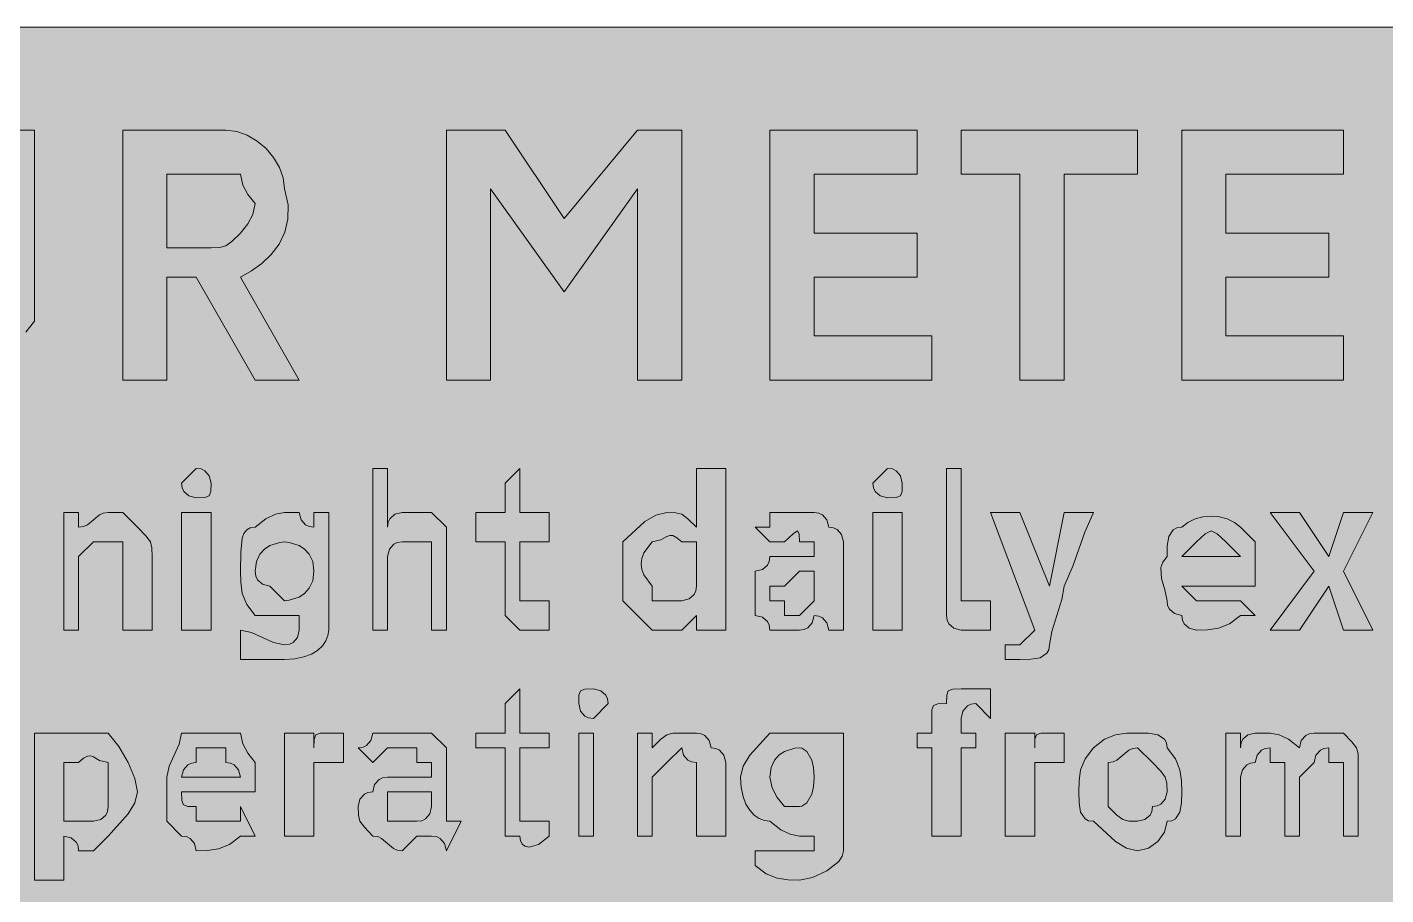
# Model space of a CAD drawing. Header units: metres. Extents: x 10 to 558, y 11 to 260.
# Drawn here: x 253.9 to 364.8, y 188.9 to 259.7 of the extents above; entities that cross this region are included whole.
import ezdxf

# ---------------------------------------------------------------- set-up
doc = ezdxf.new("R2010")
doc.units = ezdxf.units.M
for name, color, linetype, true_color in [('FILL_BLUE_0000FF', 7, 'Continuous', 0x0000ff), ('FILL_WHITE_FFFFFF', 7, 'Continuous', 0xffffff), ('STROKE_WHITE_FFFFFF', 7, 'Continuous', 0xffffff)]:
    doc.layers.add(name, color=color, linetype=linetype, true_color=true_color)

msp = doc.modelspace()

# ---------------------------------------------------------------- hatches: boundary and pattern name
at = {"layer": 'FILL_BLUE_0000FF', "true_color": 0x0000ff}
h = msp.add_hatch(color=7, dxfattribs=at)
h.dxf.hatch_style = 1
h.paths.add_polyline_path([(551.8, 259.63), (552.54, 259.47), (553.8, 258.93), (554.83, 258.16), (555.75, 257.28), (556.54, 256.78), (557.14, 256.19), (557.56, 255.55), (557.85, 254.88), (558.11, 253.57), (558.15, 252.48), (558.15, 18.48), (558.15, 16.08), (555.75, 13.68), (554.83, 12.8), (553.8, 12.03), (552.54, 11.49), (551.8, 11.33), (550.95, 11.28), (16.95, 11.28), (16.05, 11.3), (15.15, 11.43), (14.25, 11.79), (13.35, 12.48), (12.6, 12.63), (11.83, 12.99), (10.95, 13.68), (10.55, 14.18), (10.26, 14.77), (9.9, 16.08), (9.75, 18.48), (9.75, 252.48), (9.75, 254.88), (9.94, 255.76), (10.35, 256.53), (10.95, 257.28), (11.83, 257.99), (12.6, 258.48), (13.14, 258.97), (13.3, 259.28), (13.35, 259.68), (16.95, 259.68), (550.95, 259.68), (551.8, 259.63)])
at = {"layer": 'FILL_WHITE_FFFFFF', "true_color": 0xffffff}
h = msp.add_hatch(color=7, dxfattribs=at)
h.dxf.hatch_style = 1
h.paths.add_polyline_path([(242.55, 238.08), (242.55, 236.88), (243.75, 235.68), (244.65, 234.99), (245.55, 234.63), (246.45, 234.5), (247.35, 234.48), (248.23, 234.5), (249, 234.63), (249.54, 234.99), (249.7, 235.28), (249.75, 235.68), (250.15, 235.73), (250.44, 235.87), (250.8, 236.28), (250.95, 236.88), (250.95, 238.08), (250.95, 251.28), (254.55, 251.28), (254.55, 238.08), (254.55, 235.68), (253.84, 234.8), (253.35, 234.03), (252.86, 233.49), (252.55, 233.33), (252.15, 233.28), (252.15, 232.08), (251.65, 231.68), (251.06, 231.39), (249.75, 231.03), (247.35, 230.88), (245.57, 230.9), (243.9, 231.03), (242.46, 231.39), (241.85, 231.68), (241.35, 232.08), (241.35, 233.28), (240.75, 234.03), (240.34, 234.8), (240.15, 235.68), (239.46, 236.39), (239.1, 236.88), (238.97, 237.37), (238.95, 238.08), (238.95, 251.28), (242.55, 251.28), (242.55, 238.08)])
h = msp.add_hatch(color=7, dxfattribs=at)
h.dxf.hatch_style = 1
h.paths.add_polyline_path([(270.15, 251.28), (271.05, 251.17), (271.91, 250.87), (272.72, 250.39), (273.45, 249.78), (274.06, 249.05), (274.54, 248.24), (274.84, 247.38), (274.95, 246.48), (275.24, 245.19), (275.23, 244), (274.97, 242.94), (274.5, 241.98), (273.86, 241.14), (273.09, 240.4), (272.24, 239.79), (271.35, 239.28), (276.15, 230.88), (272.55, 230.88), (267.75, 239.28), (265.35, 239.28), (265.35, 230.88), (261.75, 230.88), (261.75, 251.28), (270.15, 251.28)])
h.paths.add_polyline_path([(269.66, 241.7), (270.15, 241.83), (270.64, 242.19), (271.35, 242.88), (271.95, 243.63), (272.36, 244.4), (272.55, 245.28), (271.95, 246.03), (271.54, 246.8), (271.35, 247.68), (268.95, 247.68), (265.35, 247.68), (265.35, 241.68), (268.95, 241.68), (269.66, 241.7)], flags=16)
h = msp.add_hatch(color=7, dxfattribs=at)
h.dxf.hatch_style = 1
h.paths.add_polyline_path([(288.15, 251.28), (292.95, 251.28), (297.75, 244.08), (303.75, 251.28), (307.35, 251.28), (307.35, 230.88), (303.75, 230.88), (303.75, 246.48), (297.75, 238.08), (291.75, 246.48), (291.75, 230.88), (288.15, 230.88), (288.15, 251.28)])
h = msp.add_hatch(color=7, dxfattribs=at)
h.dxf.hatch_style = 1
h.paths.add_polyline_path([(314.55, 251.28), (326.55, 251.28), (326.55, 247.68), (318.15, 247.68), (318.15, 242.88), (326.55, 242.88), (326.55, 239.28), (318.15, 239.28), (318.15, 234.48), (327.75, 234.48), (327.75, 230.88), (314.55, 230.88), (314.55, 251.28)])
h = msp.add_hatch(color=7, dxfattribs=at)
h.dxf.hatch_style = 1
h.paths.add_polyline_path([(344.55, 247.68), (338.55, 247.68), (338.55, 230.88), (334.95, 230.88), (334.95, 247.68), (330.15, 247.68), (330.15, 251.28), (344.55, 251.28), (344.55, 247.68)])
h = msp.add_hatch(color=7, dxfattribs=at)
h.dxf.hatch_style = 1
h.paths.add_polyline_path([(348.15, 251.28), (361.35, 251.28), (361.35, 247.68), (351.75, 247.68), (351.75, 242.88), (360.15, 242.88), (360.15, 239.28), (351.75, 239.28), (351.75, 234.48), (361.35, 234.48), (361.35, 230.88), (348.15, 230.88), (348.15, 251.28)])
h = msp.add_hatch(color=7, dxfattribs=at)
h.dxf.hatch_style = 1
h.paths.add_polyline_path([(268.93, 221.79), (268.8, 221.43), (268.44, 221.3), (267.75, 221.28), (267.15, 221.43), (266.74, 221.79), (266.6, 222.08), (266.55, 222.48), (267.75, 223.68), (268.15, 223.63), (268.44, 223.49), (268.8, 223.08), (268.95, 222.48), (268.93, 221.79)])
h = msp.add_hatch(color=7, dxfattribs=at)
h.dxf.hatch_style = 1
h.paths.add_polyline_path([(286.95, 217.68), (285.75, 217.68), (284.55, 217.68), (284.15, 217.63), (283.86, 217.49), (283.5, 217.08), (283.35, 216.48), (283.35, 210.48), (282.15, 210.48), (282.15, 223.68), (283.35, 223.68), (283.35, 218.88), (283.4, 219.28), (283.54, 219.57), (283.95, 219.93), (284.55, 220.08), (286.95, 220.08), (288.15, 218.88), (288.15, 216.48), (288.15, 210.48), (286.95, 210.48), (286.95, 216.48), (286.95, 217.68)])
h = msp.add_hatch(color=7, dxfattribs=at)
h.dxf.hatch_style = 1
h.paths.add_polyline_path([(295.35, 212.88), (296.55, 212.88), (296.55, 210.48), (294.15, 210.48), (292.95, 211.68), (292.95, 212.88), (292.95, 217.68), (290.55, 217.68), (290.55, 220.08), (292.95, 220.08), (292.95, 222.48), (294.15, 223.68), (294.15, 220.08), (296.55, 220.08), (296.55, 217.68), (294.15, 217.68), (294.15, 212.88), (295.35, 212.88)])
h = msp.add_hatch(color=7, dxfattribs=at)
h.dxf.hatch_style = 1
h.paths.add_polyline_path([(306.15, 210.48), (304.95, 210.48), (302.55, 212.88), (302.55, 217.68), (304.35, 219.33), (305.25, 219.87), (306.15, 220.08), (306.86, 220.06), (307.35, 219.93), (307.84, 219.57), (308.55, 218.88), (308.55, 223.68), (310.95, 223.68), (310.95, 210.48), (308.55, 210.48), (308.55, 211.68), (307.35, 210.48), (306.15, 210.48)])
h.paths.add_polyline_path([(308.36, 213.39), (308.5, 213.68), (308.55, 214.08), (308.55, 216.48), (308.55, 217.68), (307.35, 217.68), (306.95, 218.02), (306.64, 218.19), (306.38, 218.21), (306.15, 218.13), (305.66, 217.85), (304.95, 217.68), (304.27, 216.78), (304.11, 216.33), (304.05, 215.88), (304.11, 215.43), (304.27, 214.98), (304.95, 214.08), (304.95, 212.88), (306.15, 212.88), (307.35, 212.88), (307.95, 213.03), (308.36, 213.39)], flags=16)
h = msp.add_hatch(color=7, dxfattribs=at)
h.dxf.hatch_style = 1
h.paths.add_polyline_path([(325.33, 221.79), (325.2, 221.43), (324.84, 221.3), (324.15, 221.28), (323.55, 221.43), (323.14, 221.79), (323, 222.08), (322.95, 222.48), (324.15, 223.68), (324.55, 223.63), (324.84, 223.49), (325.2, 223.08), (325.35, 222.48), (325.33, 221.79)])
h = msp.add_hatch(color=7, dxfattribs=at)
h.dxf.hatch_style = 1
h.paths.add_polyline_path([(328.95, 223.68), (330.15, 223.68), (330.15, 212.88), (331.35, 212.88), (332.55, 212.88), (332.55, 210.48), (331.35, 210.48), (330.15, 210.48), (329.55, 210.63), (329.14, 210.99), (329, 211.28), (328.95, 211.68), (328.95, 212.88), (328.95, 223.68)])
h = msp.add_hatch(color=7, dxfattribs=at)
h.dxf.hatch_style = 1
h.paths.add_polyline_path([(259.35, 217.68), (258.15, 216.48), (258.15, 210.48), (256.95, 210.48), (256.95, 220.08), (258.15, 220.08), (258.15, 218.88), (258.55, 218.93), (258.86, 219.07), (259.35, 219.48), (259.84, 219.89), (260.15, 220.03), (260.55, 220.08), (261.75, 220.08), (262.95, 218.88), (263.64, 218.17), (264, 217.68), (264.13, 217.19), (264.15, 216.48), (264.15, 210.48), (261.75, 210.48), (261.75, 216.48), (261.75, 217.68), (260.55, 217.68), (259.35, 217.68)])
h = msp.add_hatch(color=7, dxfattribs=at)
h.dxf.hatch_style = 1
h.paths.add_polyline_path([(266.55, 210.48), (266.55, 220.08), (268.95, 220.08), (268.95, 210.48), (266.55, 210.48)])
h = msp.add_hatch(color=7, dxfattribs=at)
h.dxf.hatch_style = 1
h.paths.add_polyline_path([(278.55, 220.08), (278.55, 210.48), (278.49, 210.03), (278.32, 209.6), (278.04, 209.19), (277.65, 208.83), (277.14, 208.52), (276.52, 208.29), (275.79, 208.13), (274.95, 208.08), (271.35, 208.08), (271.35, 210.48), (272.25, 210.29), (273.15, 209.88), (274.05, 209.47), (274.95, 209.28), (275.35, 209.33), (275.64, 209.47), (276, 209.88), (276.15, 210.48), (276.15, 211.68), (274.95, 211.68), (272.55, 211.68), (271.86, 212.58), (271.5, 213.48), (271.37, 214.38), (271.35, 215.28), (271.37, 216.85), (271.5, 217.98), (271.64, 218.37), (271.86, 218.65), (272.15, 218.82), (272.55, 218.88), (273.43, 219.57), (274.2, 219.93), (274.95, 220.08), (276.15, 220.08), (276.3, 219.48), (276.66, 219.07), (276.95, 218.93), (277.35, 218.88), (277.35, 220.08), (278.55, 220.08)])
h.paths.add_polyline_path([(273.75, 217.38), (273.31, 217.09), (272.92, 216.67), (272.65, 216.07), (272.55, 215.28), (272.6, 214.88), (272.74, 214.59), (273.15, 214.23), (273.75, 214.08), (274.95, 212.88), (275.32, 212.92), (276.15, 213.18), (276.59, 213.47), (276.97, 213.89), (277.25, 214.49), (277.35, 215.28), (277.25, 216.07), (276.97, 216.67), (276.59, 217.09), (276.15, 217.38), (275.32, 217.64), (274.95, 217.68), (274.57, 217.64), (273.75, 217.38)], flags=16)
h = msp.add_hatch(color=7, dxfattribs=at)
h.dxf.hatch_style = 1
h.paths.add_polyline_path([(314.5, 210.88), (314.36, 211.17), (313.95, 211.53), (313.35, 211.68), (313.35, 212.88), (313.35, 215.28), (313.95, 215.43), (314.36, 215.79), (314.5, 216.08), (314.55, 216.48), (315.75, 216.48), (316.95, 216.48), (318.15, 216.48), (318.15, 217.68), (316.95, 217.68), (316.93, 218.35), (316.8, 218.58), (316.44, 218.35), (315.75, 217.68), (314.55, 217.68), (313.35, 218.88), (314.55, 218.88), (314.55, 220.08), (316.95, 220.08), (318.15, 220.08), (318.55, 220.03), (318.84, 219.89), (319.2, 219.48), (319.35, 218.88), (319.75, 218.83), (320.04, 218.69), (320.4, 218.28), (320.55, 217.68), (320.55, 215.28), (320.55, 212.88), (320.55, 211.68), (320.55, 210.48), (319.35, 210.48), (319.2, 211.08), (318.84, 211.49), (318.55, 211.63), (318.15, 211.68), (318, 211.08), (317.64, 210.67), (317.35, 210.53), (316.95, 210.48), (315.75, 210.48), (314.55, 210.48), (314.5, 210.88)])
h.paths.add_polyline_path([(318.15, 212.88), (318.15, 215.28), (316.95, 215.28), (315.75, 214.08), (314.55, 214.08), (314.55, 212.88), (315.75, 212.88), (315.75, 211.68), (316.95, 211.68), (318.15, 212.88)], flags=16)
h = msp.add_hatch(color=7, dxfattribs=at)
h.dxf.hatch_style = 1
h.paths.add_polyline_path([(322.95, 210.48), (322.95, 220.08), (325.35, 220.08), (325.35, 210.48), (322.95, 210.48)])
h = msp.add_hatch(color=7, dxfattribs=at)
h.dxf.hatch_style = 1
h.paths.add_polyline_path([(332.55, 220.08), (334.95, 220.08), (337.35, 214.08), (338.55, 220.08), (340.95, 220.08), (340.24, 218.47), (339.75, 217.08), (339.26, 215.69), (338.55, 214.08), (338.36, 212.99), (337.95, 211.68), (337.54, 210.37), (337.35, 209.28), (337.3, 208.88), (337.14, 208.59), (336.6, 208.23), (335.83, 208.1), (334.95, 208.08), (333.75, 208.08), (333.75, 209.28), (334.95, 209.28), (336.15, 210.48), (332.55, 220.08)])
h = msp.add_hatch(color=7, dxfattribs=at)
h.dxf.hatch_style = 1
h.paths.add_polyline_path([(348.34, 210.99), (348.2, 211.28), (348.15, 211.68), (347.55, 211.83), (347.14, 212.19), (347, 212.48), (346.95, 212.88), (346.78, 213.78), (346.5, 214.68), (346.44, 215.58), (346.61, 216.03), (346.95, 216.48), (346.97, 217.36), (347.1, 218.13), (347.46, 218.67), (347.75, 218.83), (348.15, 218.88), (348.65, 219.27), (349.24, 219.55), (349.88, 219.72), (350.55, 219.78), (351.22, 219.72), (351.86, 219.55), (352.45, 219.27), (352.95, 218.88), (354.15, 217.68), (354.15, 214.08), (348.15, 214.08), (349.35, 212.88), (350.55, 212.88), (352.95, 212.88), (354.15, 211.68), (352.95, 211.68), (352.05, 210.99), (351.15, 210.63), (350.25, 210.5), (349.35, 210.48), (348.75, 210.63), (348.34, 210.99)])
h.paths.add_polyline_path([(351.75, 217.68), (351.04, 218.35), (350.55, 218.58), (350.06, 218.35), (349.35, 217.68), (348.15, 216.48), (352.95, 216.48), (351.75, 217.68)], flags=16)
h = msp.add_hatch(color=7, dxfattribs=at)
h.dxf.hatch_style = 1
h.paths.add_polyline_path([(360.15, 214.08), (357.75, 210.48), (355.35, 210.48), (358.95, 215.28), (355.35, 220.08), (357.75, 220.08), (360.15, 216.48), (361.35, 220.08), (363.75, 220.08), (361.35, 215.28), (363.75, 210.48), (361.35, 210.48), (360.15, 214.08)])
h = msp.add_hatch(color=7, dxfattribs=at)
h.dxf.hatch_style = 1
h.paths.add_polyline_path([(295.35, 194.88), (296.55, 194.88), (296.55, 193.68), (295.67, 193), (294.9, 192.78), (294.59, 192.84), (294.36, 193), (294.2, 193.29), (294.15, 193.68), (292.95, 193.68), (292.95, 194.88), (292.95, 200.88), (290.55, 200.88), (290.55, 202.08), (292.95, 202.08), (292.95, 204.48), (294.15, 205.68), (294.15, 202.08), (296.55, 202.08), (296.55, 200.88), (294.15, 200.88), (294.15, 194.88), (295.35, 194.88)])
h = msp.add_hatch(color=7, dxfattribs=at)
h.dxf.hatch_style = 1
h.paths.add_polyline_path([(300.15, 203.28), (299.75, 203.33), (299.46, 203.47), (299.1, 203.88), (298.95, 204.48), (298.97, 205.17), (299.1, 205.53), (299.46, 205.66), (300.15, 205.68), (300.75, 205.53), (301.16, 205.17), (301.3, 204.88), (301.35, 204.48), (300.15, 203.28)])
h = msp.add_hatch(color=7, dxfattribs=at)
h.dxf.hatch_style = 1
h.paths.add_polyline_path([(330.15, 193.68), (327.75, 193.68), (327.75, 200.88), (326.55, 200.88), (326.55, 202.08), (327.75, 202.08), (327.75, 203.28), (327.77, 203.97), (327.9, 204.33), (328.26, 204.46), (328.95, 204.48), (328.97, 205.17), (329.1, 205.53), (329.46, 205.66), (330.15, 205.68), (331.35, 205.68), (332.55, 205.68), (332.55, 203.28), (331.35, 204.48), (330.95, 204.43), (330.66, 204.29), (330.3, 203.88), (330.15, 203.28), (330.15, 202.08), (331.35, 202.08), (331.35, 200.88), (330.15, 200.88), (330.15, 193.68)])
h = msp.add_hatch(color=7, dxfattribs=at)
h.dxf.hatch_style = 1
h.paths.add_polyline_path([(261.43, 200.99), (262.2, 199.68), (262.74, 198.37), (262.95, 197.28), (262.74, 196.38), (262.2, 195.48), (260.55, 193.68), (259.35, 192.48), (258.15, 192.48), (258.1, 192.88), (257.96, 193.17), (257.55, 193.53), (256.95, 193.68), (256.95, 190.08), (254.55, 190.08), (254.55, 202.08), (256.95, 202.08), (260.55, 202.08), (261.43, 200.99)])
h.paths.add_polyline_path([(256.95, 197.28), (256.95, 196.08), (256.95, 194.88), (259.35, 194.88), (259.95, 195.03), (260.36, 195.39), (260.5, 195.68), (260.55, 196.08), (260.55, 199.68), (259.84, 199.85), (259.35, 200.13), (259.12, 200.21), (258.86, 200.19), (258.55, 200.02), (258.15, 199.68), (256.95, 199.68), (256.95, 198.48), (256.95, 197.28)], flags=16)
h = msp.add_hatch(color=7, dxfattribs=at)
h.dxf.hatch_style = 1
h.paths.add_polyline_path([(267.24, 193.49), (266.95, 193.63), (266.55, 193.68), (265.35, 194.88), (265.35, 198.48), (265.54, 199.38), (265.95, 200.28), (266.36, 201.18), (266.55, 202.08), (271.35, 202.08), (271.54, 201.2), (271.95, 200.43), (272.55, 199.68), (272.55, 197.28), (266.55, 197.28), (266.57, 196.59), (266.7, 196.23), (267.06, 196.1), (267.75, 196.08), (267.75, 194.88), (270.15, 194.88), (271.35, 194.88), (271.35, 196.08), (272.55, 193.68), (271.35, 193.68), (270.45, 192.99), (269.55, 192.63), (268.65, 192.5), (267.75, 192.48), (267.6, 193.08), (267.24, 193.49)])
h.paths.add_polyline_path([(271.2, 199.08), (270.84, 199.49), (270.55, 199.63), (270.15, 199.68), (270.15, 200.88), (267.75, 200.88), (267.75, 199.68), (267.35, 199.63), (267.06, 199.49), (266.7, 199.08), (266.55, 198.48), (271.35, 198.48), (271.2, 199.08)], flags=16)
h = msp.add_hatch(color=7, dxfattribs=at)
h.dxf.hatch_style = 1
h.paths.add_polyline_path([(277.37, 201.57), (277.5, 201.93), (277.86, 202.06), (278.55, 202.08), (279.75, 202.08), (279.75, 199.68), (277.35, 199.68), (277.35, 198.48), (277.35, 193.68), (274.95, 193.68), (274.95, 202.08), (277.35, 202.08), (277.35, 200.88), (277.37, 201.57)])
h = msp.add_hatch(color=7, dxfattribs=at)
h.dxf.hatch_style = 1
h.paths.add_polyline_path([(283.84, 192.67), (283.35, 193.08), (282.86, 193.49), (282.55, 193.63), (282.15, 193.68), (281.46, 194.39), (281.1, 194.88), (280.97, 195.37), (280.95, 196.08), (281.1, 196.68), (281.46, 197.09), (281.75, 197.23), (282.15, 197.28), (282.3, 197.88), (282.66, 198.29), (282.95, 198.43), (283.35, 198.48), (284.55, 198.48), (286.95, 198.48), (286.95, 199.68), (285.75, 199.68), (285.75, 200.88), (284.55, 200.88), (283.35, 200.88), (282.15, 199.68), (280.95, 200.88), (281.35, 200.93), (281.64, 201.07), (282, 201.48), (282.15, 202.08), (283.35, 202.08), (284.55, 202.08), (286.95, 202.08), (288.15, 200.88), (288.15, 199.68), (288.15, 198.48), (288.15, 194.88), (289.35, 194.88), (288.15, 192.48), (288, 193.08), (287.64, 193.49), (287.35, 193.63), (286.95, 193.68), (285.75, 193.68), (284.55, 192.48), (284.15, 192.53), (283.84, 192.67)])
h.paths.add_polyline_path([(286.15, 194.93), (286.44, 195.07), (286.8, 195.48), (286.95, 196.08), (286.95, 197.28), (285.75, 197.28), (284.55, 197.28), (283.35, 197.28), (283.35, 196.08), (283.35, 194.88), (284.55, 194.88), (285.75, 194.88), (286.15, 194.93)], flags=16)
h = msp.add_hatch(color=7, dxfattribs=at)
h.dxf.hatch_style = 1
h.paths.add_polyline_path([(298.95, 193.68), (298.95, 202.08), (300.15, 202.08), (300.15, 193.68), (298.95, 193.68)])
h = msp.add_hatch(color=7, dxfattribs=at)
h.dxf.hatch_style = 1
h.paths.add_polyline_path([(306.15, 199.68), (304.95, 198.48), (304.95, 193.68), (303.75, 193.68), (303.75, 202.08), (304.95, 202.08), (304.95, 200.88), (305.66, 201.57), (306.15, 201.93), (306.64, 202.06), (307.35, 202.08), (308.55, 202.08), (308.95, 202.03), (309.24, 201.89), (309.6, 201.48), (309.75, 200.88), (310.15, 200.83), (310.44, 200.69), (310.8, 200.28), (310.95, 199.68), (310.95, 193.68), (308.55, 193.68), (308.55, 198.48), (308.55, 199.68), (308.15, 199.73), (307.86, 199.87), (307.5, 200.28), (307.35, 200.88), (306.15, 199.68)])
h = msp.add_hatch(color=7, dxfattribs=at)
h.dxf.hatch_style = 1
h.paths.add_polyline_path([(320.44, 192.03), (320.16, 191.6), (319.2, 190.83), (318.02, 190.29), (316.95, 190.08), (316.05, 190.1), (315.15, 190.23), (314.25, 190.59), (313.35, 191.28), (313.35, 192.48), (316.95, 192.48), (318.15, 192.48), (318.15, 193.68), (316.95, 193.68), (316.2, 193.83), (315.43, 194.19), (314.55, 194.88), (314.1, 194.94), (313.67, 195.1), (313.26, 195.39), (312.9, 195.78), (312.59, 196.29), (312.36, 196.9), (312.2, 197.64), (312.15, 198.48), (312.36, 199.38), (312.9, 200.28), (314.55, 202.08), (316.95, 202.08), (318.15, 202.08), (320.55, 202.08), (320.55, 192.48), (320.44, 192.03)])
h.paths.add_polyline_path([(315.75, 200.58), (315.31, 200.29), (314.92, 199.87), (314.65, 199.27), (314.55, 198.48), (314.74, 197.6), (315.15, 196.83), (315.75, 196.08), (316.95, 196.08), (317.14, 196.12), (317.55, 196.38), (317.96, 197.09), (318.1, 197.69), (318.15, 198.48), (318.1, 199.27), (317.96, 199.87), (317.55, 200.58), (317.14, 200.84), (316.95, 200.88), (316.57, 200.84), (315.75, 200.58)], flags=16)
h = msp.add_hatch(color=7, dxfattribs=at)
h.dxf.hatch_style = 1
h.paths.add_polyline_path([(336.17, 201.57), (336.3, 201.93), (336.66, 202.06), (337.35, 202.08), (338.55, 202.08), (338.55, 199.68), (336.15, 199.68), (336.15, 198.48), (336.15, 193.68), (333.75, 193.68), (333.75, 202.08), (336.15, 202.08), (336.15, 200.88), (336.17, 201.57)])
h = msp.add_hatch(color=7, dxfattribs=at)
h.dxf.hatch_style = 1
h.paths.add_polyline_path([(339.9, 199.08), (340.26, 199.98), (340.95, 200.88), (341.85, 201.57), (342.75, 201.93), (343.65, 202.06), (344.55, 202.08), (345.43, 202.06), (346.2, 201.93), (346.74, 201.57), (346.9, 201.28), (346.95, 200.88), (347.64, 199.98), (348, 199.08), (348.13, 198.18), (348.15, 197.28), (348.13, 196.4), (348, 195.63), (347.64, 195.09), (347.35, 194.93), (346.95, 194.88), (346.74, 194), (346.2, 193.23), (345.43, 192.69), (344.55, 192.48), (343.65, 192.69), (342.75, 193.23), (340.95, 194.88), (340.55, 194.93), (340.26, 195.09), (339.9, 195.63), (339.77, 196.4), (339.75, 197.28), (339.77, 198.18), (339.9, 199.08)])
h.paths.add_polyline_path([(343.84, 200.69), (343.35, 200.28), (342.86, 199.87), (342.55, 199.73), (342.15, 199.68), (342.15, 197.28), (342.15, 196.08), (342.86, 195.39), (343.35, 195.03), (343.84, 194.9), (344.55, 194.88), (345.15, 195.03), (345.56, 195.39), (345.7, 195.68), (345.75, 196.08), (346.15, 196.13), (346.44, 196.27), (346.8, 196.68), (346.95, 197.28), (346.93, 197.99), (346.8, 198.48), (346.44, 198.97), (345.75, 199.68), (344.55, 200.88), (344.15, 200.83), (343.84, 200.69)], flags=16)
h = msp.add_hatch(color=7, dxfattribs=at)
h.dxf.hatch_style = 1
h.paths.add_polyline_path([(352.95, 200.88), (353, 201.28), (353.14, 201.57), (353.55, 201.93), (354.15, 202.08), (355.35, 202.08), (356.1, 201.93), (356.87, 201.57), (357.75, 200.88), (357.9, 201.48), (358.26, 201.89), (358.55, 202.03), (358.95, 202.08), (360.15, 202.08), (361.35, 202.08), (362.04, 201.37), (362.4, 200.88), (362.53, 200.39), (362.55, 199.68), (362.55, 193.68), (361.35, 193.68), (361.35, 198.48), (361.35, 199.68), (360.15, 199.68), (360.15, 200.88), (359.75, 200.83), (359.46, 200.69), (359.1, 200.28), (358.95, 199.68), (357.75, 198.48), (357.75, 193.68), (356.55, 193.68), (356.55, 198.48), (356.55, 199.68), (355.35, 199.68), (355.35, 200.88), (354.95, 200.83), (354.66, 200.69), (354.3, 200.28), (354.15, 199.68), (353.75, 199.63), (353.46, 199.49), (353.1, 199.08), (352.95, 198.48), (352.95, 193.68), (351.75, 193.68), (351.75, 202.08), (352.95, 202.08), (352.95, 200.88)])

# ---------------------------------------------------------------- linework, layer by layer
at = {"layer": 'FILL_BLUE_0000FF', "lineweight": 0, "true_color": 0x0000ff}
msp.add_lwpolyline([(16.95, 259.68), (550.95, 259.68), (551.8, 259.63), (552.54, 259.47), (553.8, 258.93), (554.83, 258.16), (555.75, 257.28), (556.54, 256.78), (557.14, 256.19), (557.56, 255.55), (557.85, 254.88), (558.11, 253.57), (558.15, 252.48), (558.15, 18.48), (558.15, 16.08), (555.75, 13.68), (554.83, 12.8), (553.8, 12.03), (552.54, 11.49), (551.8, 11.33), (550.95, 11.28), (16.95, 11.28)], dxfattribs=at)
at = {"layer": 'FILL_WHITE_FFFFFF', "lineweight": 0, "true_color": 0xffffff}
msp.add_lwpolyline([(250.95, 251.28), (254.55, 251.28), (254.55, 238.08), (254.55, 235.68), (253.84, 234.8)], dxfattribs=at)
for points in [[(270.15, 251.28), (271.05, 251.17), (271.91, 250.87), (272.72, 250.39), (273.45, 249.78), (274.06, 249.05), (274.54, 248.24), (274.84, 247.38), (274.95, 246.48), (275.24, 245.19), (275.23, 244), (274.97, 242.94), (274.5, 241.98), (273.86, 241.14), (273.09, 240.4), (272.24, 239.79), (271.35, 239.28), (276.15, 230.88), (272.55, 230.88), (267.75, 239.28), (265.35, 239.28), (265.35, 230.88), (261.75, 230.88), (261.75, 251.28)], [(288.15, 251.28), (292.95, 251.28), (297.75, 244.08), (303.75, 251.28), (307.35, 251.28), (307.35, 230.88), (303.75, 230.88), (303.75, 246.48), (297.75, 238.08), (291.75, 246.48), (291.75, 230.88), (288.15, 230.88)], [(314.55, 251.28), (326.55, 251.28), (326.55, 247.68), (318.15, 247.68), (318.15, 242.88), (326.55, 242.88), (326.55, 239.28), (318.15, 239.28), (318.15, 234.48), (327.75, 234.48), (327.75, 230.88), (314.55, 230.88)], [(344.55, 247.68), (338.55, 247.68), (338.55, 230.88), (334.95, 230.88), (334.95, 247.68), (330.15, 247.68), (330.15, 251.28), (344.55, 251.28)], [(348.15, 251.28), (361.35, 251.28), (361.35, 247.68), (351.75, 247.68), (351.75, 242.88), (360.15, 242.88), (360.15, 239.28), (351.75, 239.28), (351.75, 234.48), (361.35, 234.48), (361.35, 230.88), (348.15, 230.88)], [(269.66, 241.7), (270.15, 241.83), (270.64, 242.19), (271.35, 242.88), (271.95, 243.63), (272.36, 244.4), (272.55, 245.28), (271.95, 246.03), (271.54, 246.8), (271.35, 247.68), (268.95, 247.68), (265.35, 247.68), (265.35, 241.68), (268.95, 241.68)], [(268.93, 221.79), (268.8, 221.43), (268.44, 221.3), (267.75, 221.28), (267.15, 221.43), (266.74, 221.79), (266.6, 222.08), (266.55, 222.48), (267.75, 223.68), (268.15, 223.63), (268.44, 223.49), (268.8, 223.08), (268.95, 222.48)], [(286.95, 217.68), (285.75, 217.68), (284.55, 217.68), (284.15, 217.63), (283.86, 217.49), (283.5, 217.08), (283.35, 216.48), (283.35, 210.48), (282.15, 210.48), (282.15, 223.68), (283.35, 223.68), (283.35, 218.88), (283.4, 219.28), (283.54, 219.57), (283.95, 219.93), (284.55, 220.08), (286.95, 220.08), (288.15, 218.88), (288.15, 216.48), (288.15, 210.48), (286.95, 210.48), (286.95, 216.48)], [(295.35, 212.88), (296.55, 212.88), (296.55, 210.48), (294.15, 210.48), (292.95, 211.68), (292.95, 212.88), (292.95, 217.68), (290.55, 217.68), (290.55, 220.08), (292.95, 220.08), (292.95, 222.48), (294.15, 223.68), (294.15, 220.08), (296.55, 220.08), (296.55, 217.68), (294.15, 217.68), (294.15, 212.88)], [(306.15, 210.48), (304.95, 210.48), (302.55, 212.88), (302.55, 217.68), (304.35, 219.33), (305.25, 219.87), (306.15, 220.08), (306.86, 220.06), (307.35, 219.93), (307.84, 219.57), (308.55, 218.88), (308.55, 223.68), (310.95, 223.68), (310.95, 210.48), (308.55, 210.48), (308.55, 211.68), (307.35, 210.48)], [(325.33, 221.79), (325.2, 221.43), (324.84, 221.3), (324.15, 221.28), (323.55, 221.43), (323.14, 221.79), (323, 222.08), (322.95, 222.48), (324.15, 223.68), (324.55, 223.63), (324.84, 223.49), (325.2, 223.08), (325.35, 222.48)], [(328.95, 223.68), (330.15, 223.68), (330.15, 212.88), (331.35, 212.88), (332.55, 212.88), (332.55, 210.48), (331.35, 210.48), (330.15, 210.48), (329.55, 210.63), (329.14, 210.99), (329, 211.28), (328.95, 211.68), (328.95, 212.88)], [(259.35, 217.68), (258.15, 216.48), (258.15, 210.48), (256.95, 210.48), (256.95, 220.08), (258.15, 220.08), (258.15, 218.88), (258.55, 218.93), (258.86, 219.07), (259.35, 219.48), (259.84, 219.89), (260.15, 220.03), (260.55, 220.08), (261.75, 220.08), (262.95, 218.88), (263.64, 218.17), (264, 217.68), (264.13, 217.19), (264.15, 216.48), (264.15, 210.48), (261.75, 210.48), (261.75, 216.48), (261.75, 217.68), (260.55, 217.68)], [(266.55, 210.48), (266.55, 220.08), (268.95, 220.08), (268.95, 210.48)], [(278.55, 220.08), (278.55, 210.48), (278.49, 210.03), (278.32, 209.6), (278.04, 209.19), (277.65, 208.83), (277.14, 208.52), (276.52, 208.29), (275.79, 208.13), (274.95, 208.08), (271.35, 208.08), (271.35, 210.48), (272.25, 210.29), (273.15, 209.88), (274.05, 209.47), (274.95, 209.28), (275.35, 209.33), (275.64, 209.47), (276, 209.88), (276.15, 210.48), (276.15, 211.68), (274.95, 211.68), (272.55, 211.68), (271.86, 212.58), (271.5, 213.48), (271.37, 214.38), (271.35, 215.28), (271.37, 216.85), (271.5, 217.98), (271.64, 218.37), (271.86, 218.65), (272.15, 218.82), (272.55, 218.88), (273.43, 219.57), (274.2, 219.93), (274.95, 220.08), (276.15, 220.08), (276.3, 219.48), (276.66, 219.07), (276.95, 218.93), (277.35, 218.88), (277.35, 220.08)], [(314.5, 210.88), (314.36, 211.17), (313.95, 211.53), (313.35, 211.68), (313.35, 212.88), (313.35, 215.28), (313.95, 215.43), (314.36, 215.79), (314.5, 216.08), (314.55, 216.48), (315.75, 216.48), (316.95, 216.48), (318.15, 216.48), (318.15, 217.68), (316.95, 217.68), (316.93, 218.35), (316.8, 218.58), (316.44, 218.35), (315.75, 217.68), (314.55, 217.68), (313.35, 218.88), (314.55, 218.88), (314.55, 220.08), (316.95, 220.08), (318.15, 220.08), (318.55, 220.03), (318.84, 219.89), (319.2, 219.48), (319.35, 218.88), (319.75, 218.83), (320.04, 218.69), (320.4, 218.28), (320.55, 217.68), (320.55, 215.28), (320.55, 212.88), (320.55, 211.68), (320.55, 210.48), (319.35, 210.48), (319.2, 211.08), (318.84, 211.49), (318.55, 211.63), (318.15, 211.68), (318, 211.08), (317.64, 210.67), (317.35, 210.53), (316.95, 210.48), (315.75, 210.48), (314.55, 210.48)], [(322.95, 210.48), (322.95, 220.08), (325.35, 220.08), (325.35, 210.48)], [(332.55, 220.08), (334.95, 220.08), (337.35, 214.08), (338.55, 220.08), (340.95, 220.08), (340.24, 218.47), (339.75, 217.08), (339.26, 215.69), (338.55, 214.08), (338.36, 212.99), (337.95, 211.68), (337.54, 210.37), (337.35, 209.28), (337.3, 208.88), (337.14, 208.59), (336.6, 208.23), (335.83, 208.1), (334.95, 208.08), (333.75, 208.08), (333.75, 209.28), (334.95, 209.28), (336.15, 210.48)], [(348.34, 210.99), (348.2, 211.28), (348.15, 211.68), (347.55, 211.83), (347.14, 212.19), (347, 212.48), (346.95, 212.88), (346.78, 213.78), (346.5, 214.68), (346.44, 215.58), (346.61, 216.03), (346.95, 216.48), (346.97, 217.36), (347.1, 218.13), (347.46, 218.67), (347.75, 218.83), (348.15, 218.88), (348.65, 219.27), (349.24, 219.55), (349.88, 219.72), (350.55, 219.78), (351.22, 219.72), (351.86, 219.55), (352.45, 219.27), (352.95, 218.88), (354.15, 217.68), (354.15, 214.08), (348.15, 214.08), (349.35, 212.88), (350.55, 212.88), (352.95, 212.88), (354.15, 211.68), (352.95, 211.68), (352.05, 210.99), (351.15, 210.63), (350.25, 210.5), (349.35, 210.48), (348.75, 210.63)], [(360.15, 214.08), (357.75, 210.48), (355.35, 210.48), (358.95, 215.28), (355.35, 220.08), (357.75, 220.08), (360.15, 216.48), (361.35, 220.08), (363.75, 220.08), (361.35, 215.28), (363.75, 210.48), (361.35, 210.48)], [(351.75, 217.68), (351.04, 218.35), (350.55, 218.58), (350.06, 218.35), (349.35, 217.68), (348.15, 216.48), (352.95, 216.48)], [(273.75, 217.38), (273.31, 217.09), (272.92, 216.67), (272.65, 216.07), (272.55, 215.28), (272.6, 214.88), (272.74, 214.59), (273.15, 214.23), (273.75, 214.08), (274.95, 212.88), (275.32, 212.92), (276.15, 213.18), (276.59, 213.47), (276.97, 213.89), (277.25, 214.49), (277.35, 215.28), (277.25, 216.07), (276.97, 216.67), (276.59, 217.09), (276.15, 217.38), (275.32, 217.64), (274.95, 217.68), (274.57, 217.64)], [(308.36, 213.39), (308.5, 213.68), (308.55, 214.08), (308.55, 216.48), (308.55, 217.68), (307.35, 217.68), (306.95, 218.02), (306.64, 218.19), (306.38, 218.21), (306.15, 218.13), (305.66, 217.85), (304.95, 217.68), (304.27, 216.78), (304.11, 216.33), (304.05, 215.88), (304.11, 215.43), (304.27, 214.98), (304.95, 214.08), (304.95, 212.88), (306.15, 212.88), (307.35, 212.88), (307.95, 213.03)], [(318.15, 212.88), (318.15, 215.28), (316.95, 215.28), (315.75, 214.08), (314.55, 214.08), (314.55, 212.88), (315.75, 212.88), (315.75, 211.68), (316.95, 211.68)], [(295.35, 194.88), (296.55, 194.88), (296.55, 193.68), (295.67, 193), (294.9, 192.78), (294.59, 192.84), (294.36, 193), (294.2, 193.29), (294.15, 193.68), (292.95, 193.68), (292.95, 194.88), (292.95, 200.88), (290.55, 200.88), (290.55, 202.08), (292.95, 202.08), (292.95, 204.48), (294.15, 205.68), (294.15, 202.08), (296.55, 202.08), (296.55, 200.88), (294.15, 200.88), (294.15, 194.88)], [(300.15, 203.28), (299.75, 203.33), (299.46, 203.47), (299.1, 203.88), (298.95, 204.48), (298.97, 205.17), (299.1, 205.53), (299.46, 205.66), (300.15, 205.68), (300.75, 205.53), (301.16, 205.17), (301.3, 204.88), (301.35, 204.48)], [(330.15, 193.68), (327.75, 193.68), (327.75, 200.88), (326.55, 200.88), (326.55, 202.08), (327.75, 202.08), (327.75, 203.28), (327.77, 203.97), (327.9, 204.33), (328.26, 204.46), (328.95, 204.48), (328.97, 205.17), (329.1, 205.53), (329.46, 205.66), (330.15, 205.68), (331.35, 205.68), (332.55, 205.68), (332.55, 203.28), (331.35, 204.48), (330.95, 204.43), (330.66, 204.29), (330.3, 203.88), (330.15, 203.28), (330.15, 202.08), (331.35, 202.08), (331.35, 200.88), (330.15, 200.88)], [(261.43, 200.99), (262.2, 199.68), (262.74, 198.37), (262.95, 197.28), (262.74, 196.38), (262.2, 195.48), (260.55, 193.68), (259.35, 192.48), (258.15, 192.48), (258.1, 192.88), (257.96, 193.17), (257.55, 193.53), (256.95, 193.68), (256.95, 190.08), (254.55, 190.08), (254.55, 202.08), (256.95, 202.08), (260.55, 202.08)], [(267.24, 193.49), (266.95, 193.63), (266.55, 193.68), (265.35, 194.88), (265.35, 198.48), (265.54, 199.38), (265.95, 200.28), (266.36, 201.18), (266.55, 202.08), (271.35, 202.08), (271.54, 201.2), (271.95, 200.43), (272.55, 199.68), (272.55, 197.28), (266.55, 197.28), (266.57, 196.59), (266.7, 196.23), (267.06, 196.1), (267.75, 196.08), (267.75, 194.88), (270.15, 194.88), (271.35, 194.88), (271.35, 196.08), (272.55, 193.68), (271.35, 193.68), (270.45, 192.99), (269.55, 192.63), (268.65, 192.5), (267.75, 192.48), (267.6, 193.08)], [(277.37, 201.57), (277.5, 201.93), (277.86, 202.06), (278.55, 202.08), (279.75, 202.08), (279.75, 199.68), (277.35, 199.68), (277.35, 198.48), (277.35, 193.68), (274.95, 193.68), (274.95, 202.08), (277.35, 202.08), (277.35, 200.88)], [(283.84, 192.67), (283.35, 193.08), (282.86, 193.49), (282.55, 193.63), (282.15, 193.68), (281.46, 194.39), (281.1, 194.88), (280.97, 195.37), (280.95, 196.08), (281.1, 196.68), (281.46, 197.09), (281.75, 197.23), (282.15, 197.28), (282.3, 197.88), (282.66, 198.29), (282.95, 198.43), (283.35, 198.48), (284.55, 198.48), (286.95, 198.48), (286.95, 199.68), (285.75, 199.68), (285.75, 200.88), (284.55, 200.88), (283.35, 200.88), (282.15, 199.68), (280.95, 200.88), (281.35, 200.93), (281.64, 201.07), (282, 201.48), (282.15, 202.08), (283.35, 202.08), (284.55, 202.08), (286.95, 202.08), (288.15, 200.88), (288.15, 199.68), (288.15, 198.48), (288.15, 194.88), (289.35, 194.88), (288.15, 192.48), (288, 193.08), (287.64, 193.49), (287.35, 193.63), (286.95, 193.68), (285.75, 193.68), (284.55, 192.48), (284.15, 192.53)], [(298.95, 193.68), (298.95, 202.08), (300.15, 202.08), (300.15, 193.68)], [(306.15, 199.68), (304.95, 198.48), (304.95, 193.68), (303.75, 193.68), (303.75, 202.08), (304.95, 202.08), (304.95, 200.88), (305.66, 201.57), (306.15, 201.93), (306.64, 202.06), (307.35, 202.08), (308.55, 202.08), (308.95, 202.03), (309.24, 201.89), (309.6, 201.48), (309.75, 200.88), (310.15, 200.83), (310.44, 200.69), (310.8, 200.28), (310.95, 199.68), (310.95, 193.68), (308.55, 193.68), (308.55, 198.48), (308.55, 199.68), (308.15, 199.73), (307.86, 199.87), (307.5, 200.28), (307.35, 200.88)], [(320.44, 192.03), (320.16, 191.6), (319.2, 190.83), (318.02, 190.29), (316.95, 190.08), (316.05, 190.1), (315.15, 190.23), (314.25, 190.59), (313.35, 191.28), (313.35, 192.48), (316.95, 192.48), (318.15, 192.48), (318.15, 193.68), (316.95, 193.68), (316.2, 193.83), (315.43, 194.19), (314.55, 194.88), (314.1, 194.94), (313.67, 195.1), (313.26, 195.39), (312.9, 195.78), (312.59, 196.29), (312.36, 196.9), (312.2, 197.64), (312.15, 198.48), (312.36, 199.38), (312.9, 200.28), (314.55, 202.08), (316.95, 202.08), (318.15, 202.08), (320.55, 202.08), (320.55, 192.48)], [(336.17, 201.57), (336.3, 201.93), (336.66, 202.06), (337.35, 202.08), (338.55, 202.08), (338.55, 199.68), (336.15, 199.68), (336.15, 198.48), (336.15, 193.68), (333.75, 193.68), (333.75, 202.08), (336.15, 202.08), (336.15, 200.88)], [(339.9, 199.08), (340.26, 199.98), (340.95, 200.88), (341.85, 201.57), (342.75, 201.93), (343.65, 202.06), (344.55, 202.08), (345.43, 202.06), (346.2, 201.93), (346.74, 201.57), (346.9, 201.28), (346.95, 200.88), (347.64, 199.98), (348, 199.08), (348.13, 198.18), (348.15, 197.28), (348.13, 196.4), (348, 195.63), (347.64, 195.09), (347.35, 194.93), (346.95, 194.88), (346.74, 194), (346.2, 193.23), (345.43, 192.69), (344.55, 192.48), (343.65, 192.69), (342.75, 193.23), (340.95, 194.88), (340.55, 194.93), (340.26, 195.09), (339.9, 195.63), (339.77, 196.4), (339.75, 197.28), (339.77, 198.18)], [(352.95, 200.88), (353, 201.28), (353.14, 201.57), (353.55, 201.93), (354.15, 202.08), (355.35, 202.08), (356.1, 201.93), (356.87, 201.57), (357.75, 200.88), (357.9, 201.48), (358.26, 201.89), (358.55, 202.03), (358.95, 202.08), (360.15, 202.08), (361.35, 202.08), (362.04, 201.37), (362.4, 200.88), (362.53, 200.39), (362.55, 199.68), (362.55, 193.68), (361.35, 193.68), (361.35, 198.48), (361.35, 199.68), (360.15, 199.68), (360.15, 200.88), (359.75, 200.83), (359.46, 200.69), (359.1, 200.28), (358.95, 199.68), (357.75, 198.48), (357.75, 193.68), (356.55, 193.68), (356.55, 198.48), (356.55, 199.68), (355.35, 199.68), (355.35, 200.88), (354.95, 200.83), (354.66, 200.69), (354.3, 200.28), (354.15, 199.68), (353.75, 199.63), (353.46, 199.49), (353.1, 199.08), (352.95, 198.48), (352.95, 193.68), (351.75, 193.68), (351.75, 202.08), (352.95, 202.08)], [(271.2, 199.08), (270.84, 199.49), (270.55, 199.63), (270.15, 199.68), (270.15, 200.88), (267.75, 200.88), (267.75, 199.68), (267.35, 199.63), (267.06, 199.49), (266.7, 199.08), (266.55, 198.48), (271.35, 198.48)], [(315.75, 200.58), (315.31, 200.29), (314.92, 199.87), (314.65, 199.27), (314.55, 198.48), (314.74, 197.6), (315.15, 196.83), (315.75, 196.08), (316.95, 196.08), (317.14, 196.12), (317.55, 196.38), (317.96, 197.09), (318.1, 197.69), (318.15, 198.48), (318.1, 199.27), (317.96, 199.87), (317.55, 200.58), (317.14, 200.84), (316.95, 200.88), (316.57, 200.84)], [(343.84, 200.69), (343.35, 200.28), (342.86, 199.87), (342.55, 199.73), (342.15, 199.68), (342.15, 197.28), (342.15, 196.08), (342.86, 195.39), (343.35, 195.03), (343.84, 194.9), (344.55, 194.88), (345.15, 195.03), (345.56, 195.39), (345.7, 195.68), (345.75, 196.08), (346.15, 196.13), (346.44, 196.27), (346.8, 196.68), (346.95, 197.28), (346.93, 197.99), (346.8, 198.48), (346.44, 198.97), (345.75, 199.68), (344.55, 200.88), (344.15, 200.83)], [(256.95, 197.28), (256.95, 196.08), (256.95, 194.88), (259.35, 194.88), (259.95, 195.03), (260.36, 195.39), (260.5, 195.68), (260.55, 196.08), (260.55, 199.68), (259.84, 199.85), (259.35, 200.13), (259.12, 200.21), (258.86, 200.19), (258.55, 200.02), (258.15, 199.68), (256.95, 199.68), (256.95, 198.48)], [(286.15, 194.93), (286.44, 195.07), (286.8, 195.48), (286.95, 196.08), (286.95, 197.28), (285.75, 197.28), (284.55, 197.28), (283.35, 197.28), (283.35, 196.08), (283.35, 194.88), (284.55, 194.88), (285.75, 194.88)]]:
    msp.add_lwpolyline(points, close=True, dxfattribs=at)
at = {"layer": 'STROKE_WHITE_FFFFFF', "lineweight": 0, "true_color": 0xffffff}
for points in [[(261.75, 230.88), (261.75, 251.28)], [(261.95, 198.32), (261.95, 198.32)]]:
    msp.add_lwpolyline(points, dxfattribs=at)

doc.saveas('drawing.dxf')
